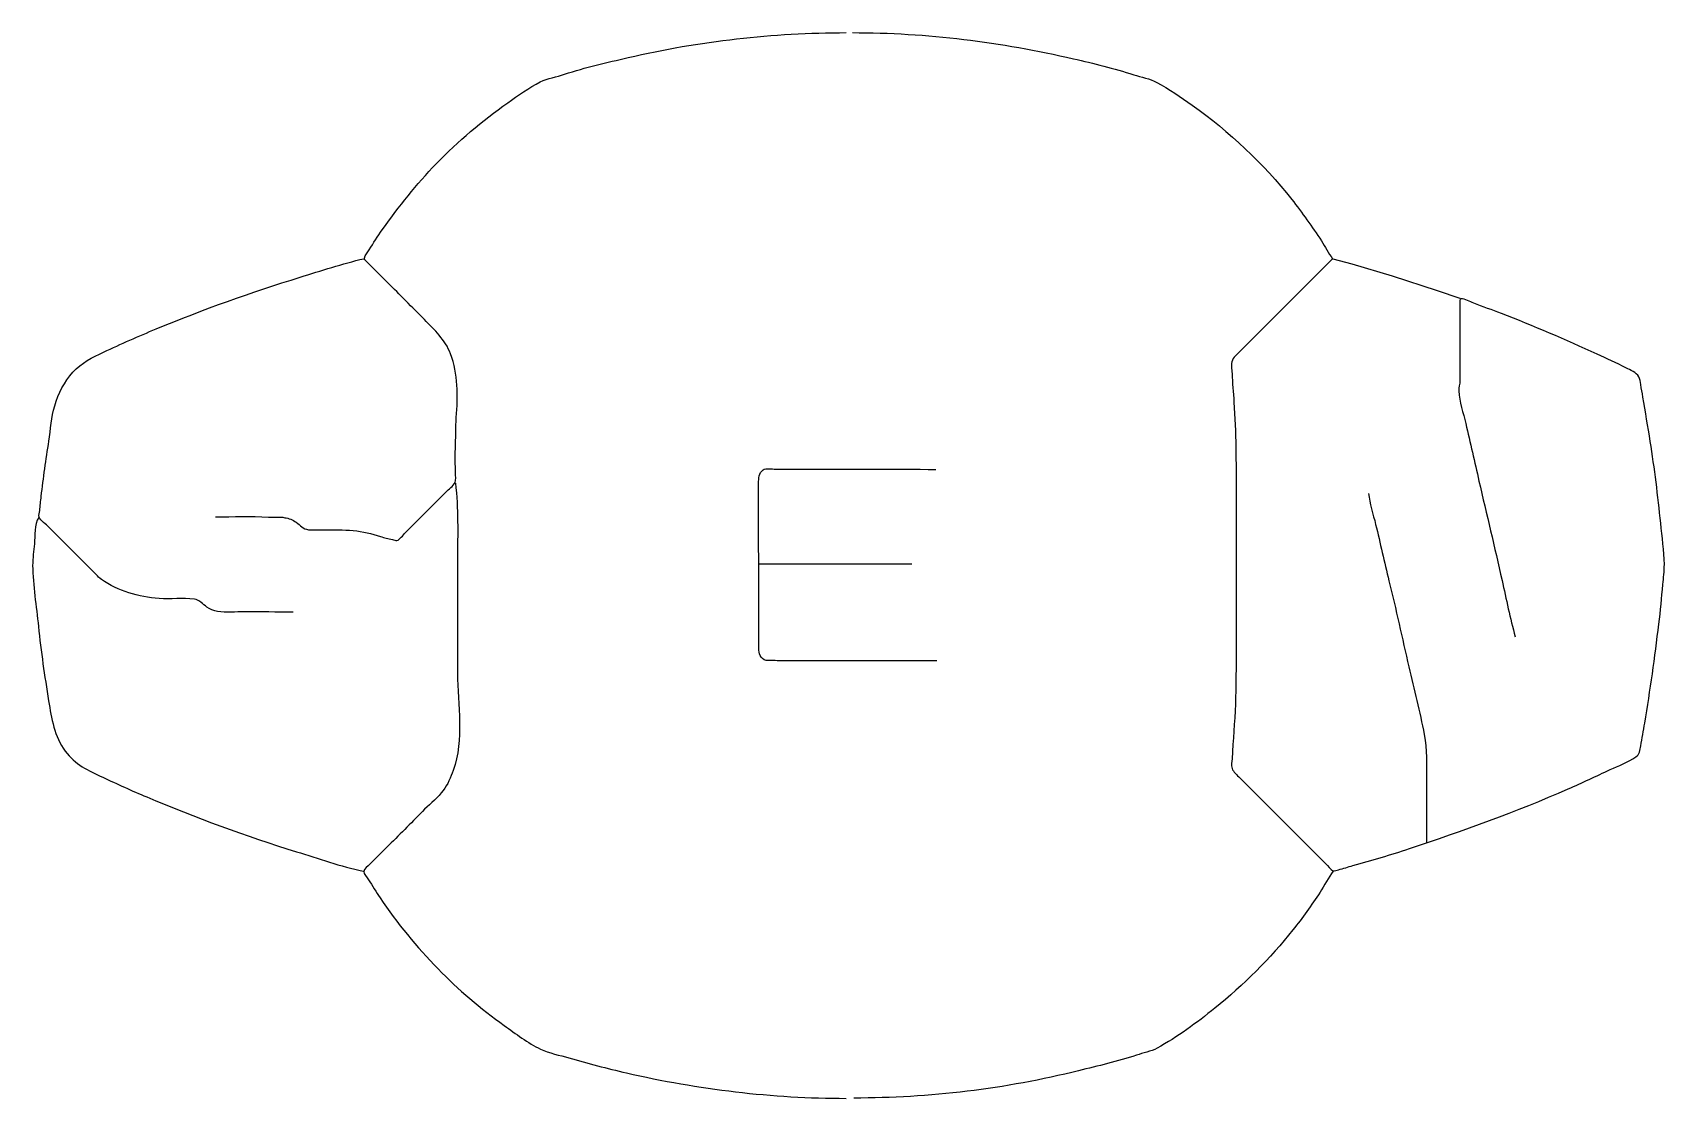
# Model space of a CAD drawing. Extents: x 0 to 27.6, y 0 to 18.1.
import ezdxf

# ---------------------------------------------------------------- set-up
doc = ezdxf.new("R2010")
doc.units = 0
doc.header["$MEASUREMENT"] = 0
doc.layers.get('0').update_dxf_attribs({"linetype": 'CONTINUOUS'})

msp = doc.modelspace()

# ---------------------------------------------------------------- linework, layer by layer
at = {"color": 7}
for p, q in [((6.01563, 13.8351), (5.71354, 14.1372)), ((22.0261, 14.2361), (20.4896, 12.6997)), ((22.0313, 14.2361), (22.3542, 14.1476)), ((22.3542, 14.1476), (23.0365, 13.9444)), ((23.0365, 13.9444), (23.7969, 13.6997)), ((23.7969, 13.6997), (24.1824, 13.5694)), ((24.1824, 13.4861), (24.1824, 12.1736)), ((12.5885, 10.6736), (13.151, 10.6736)), ((6.3125, 9.59028), (7.00521, 10.283)), ((12.3021, 10.0174), (12.3021, 10.434)), ((0.994792, 8.97569), (0.28125, 9.68924)), ((7.20313, 9.14236), (7.20313, 7.22049)), ((12.3073, 9.06944), (14.9011, 9.06944)), ((12.3073, 7.67361), (12.3073, 8.14757)), ((14.6094, 7.42882), (12.6198, 7.42882)), ((20.3386, 6.00694), (20.3229, 5.76736)), ((20.4532, 5.44444), (21.9115, 3.98611)), ((23.6146, 5.40278), (23.6146, 4.34549)), ((6.04167, 4.30382), (5.71875, 3.9809))]:
    msp.add_line(p, q, dxfattribs=at)
for points in [[(10.0938, 17.6424), (11.3021, 17.9236), (12.5469, 18.0643), (13.7865, 18.0643)], [(13.8907, 18.0643), (15.1511, 18.0643), (16.4115, 17.9081), (17.6354, 17.6215)], [(9.01563, 17.3611), (9.36979, 17.4757), (9.73438, 17.559), (10.0938, 17.6424)], [(17.6354, 17.6215), (17.9792, 17.5435), (18.3229, 17.4601), (18.6563, 17.3507)], [(8.05208, 16.8768), (8.22917, 16.9965), (8.41146, 17.1372), (8.60417, 17.231)], [(8.60417, 17.231), (8.73438, 17.2882), (8.88021, 17.3143), (9.01563, 17.3611)], [(18.6563, 17.3507), (18.7813, 17.309), (18.9324, 17.2882), (19.0469, 17.2206)], [(19.0469, 17.2206), (19.2553, 17.1111), (19.4532, 16.9706), (19.6458, 16.8351)], [(6.84375, 15.8456), (7.21354, 16.2257), (7.61979, 16.5694), (8.05208, 16.8768)], [(19.6458, 16.8351), (20.2761, 16.3924), (20.8542, 15.8456), (21.3333, 15.2414)], [(5.92708, 14.7257), (6.20833, 15.1215), (6.50521, 15.4965), (6.84375, 15.8456)], [(21.3333, 15.2414), (21.5104, 15.0122), (21.6771, 14.7778), (21.8386, 14.5382)], [(5.70833, 14.3872), (5.77604, 14.5018), (5.84896, 14.6164), (5.92708, 14.7257)], [(5.625, 14.2465), (5.63542, 14.2935), (5.68229, 14.3456), (5.70833, 14.3872)], [(21.8386, 14.5382), (21.9011, 14.4393), (21.9532, 14.3299), (22.0261, 14.2361)], [(4.53646, 13.9236), (4.89063, 14.0331), (5.25, 14.1528), (5.61458, 14.2361)], [(5.71354, 14.1372), (5.69271, 14.1581), (5.61979, 14.2101), (5.625, 14.2465)], [(2.09896, 13.0486), (2.89583, 13.3767), (3.71354, 13.6684), (4.53646, 13.9236)], [(6.64063, 13.2049), (6.43229, 13.4132), (6.22396, 13.6267), (6.01563, 13.8351)], [(24.1979, 13.559), (24.1719, 13.559), (24.1824, 13.5017), (24.1824, 13.4861)], [(24.4167, 13.4809), (24.3542, 13.5069), (24.2657, 13.559), (24.1979, 13.559)], [(24.8854, 13.309), (24.7292, 13.3663), (24.5729, 13.4236), (24.4167, 13.4809)], [(26.5053, 12.6215), (25.974, 12.8663), (25.4324, 13.0955), (24.8854, 13.309)], [(1.20833, 12.6528), (1.5, 12.7934), (1.80208, 12.9236), (2.09896, 13.0486)], [(7.08333, 12.6267), (6.99479, 12.8611), (6.8125, 13.033), (6.64063, 13.2049)], [(0.6875, 12.3142), (0.833333, 12.4757), (1.01563, 12.5642), (1.20833, 12.6528)], [(7.18229, 11.5486), (7.20833, 11.908), (7.21354, 12.283), (7.08333, 12.6267)], [(20.3282, 12.5174), (20.2969, 12.4497), (20.3178, 12.3663), (20.3229, 12.2934)], [(20.4896, 12.6997), (20.4375, 12.6476), (20.3594, 12.5903), (20.3282, 12.5174)], [(26.9949, 12.3872), (26.8333, 12.4705), (26.6719, 12.5486), (26.5053, 12.6215)], [(0.380208, 11.7465), (0.442708, 11.9549), (0.541667, 12.1528), (0.6875, 12.3142)], [(20.3229, 12.2934), (20.3282, 12.1319), (20.3438, 11.9705), (20.3542, 11.809)], [(24.1824, 12.1736), (24.1824, 12.1111), (24.1563, 12.059), (24.1615, 11.9965)], [(27.2136, 12.2361), (27.1667, 12.3142), (27.0729, 12.3507), (26.9949, 12.3872)], [(27.2449, 12.1059), (27.2396, 12.1476), (27.2344, 12.1997), (27.2136, 12.2361)], [(24.1615, 11.9965), (24.1719, 11.8142), (24.2396, 11.6215), (24.2813, 11.4444)], [(27.2813, 11.8924), (27.2708, 11.9653), (27.2553, 12.033), (27.2449, 12.1059)], [(27.4063, 11.1424), (27.3699, 11.3924), (27.3229, 11.6424), (27.2813, 11.8924)], [(0.28125, 11.1476), (0.307292, 11.3455), (0.322917, 11.5538), (0.380208, 11.7465)], [(20.3542, 11.809), (20.3907, 11.2986), (20.3907, 10.783), (20.3907, 10.2674)], [(7.16667, 11.0174), (7.17188, 11.1944), (7.17188, 11.3715), (7.18229, 11.5486)], [(24.2813, 11.4444), (24.3594, 11.1215), (24.4324, 10.7934), (24.5053, 10.4705)], [(0.151042, 10.2101), (0.1875, 10.5226), (0.229167, 10.8351), (0.28125, 11.1476)], [(27.5833, 9.75694), (27.5365, 10.2205), (27.4792, 10.684), (27.4063, 11.1424)], [(7.16667, 10.6111), (7.16667, 10.7465), (7.16146, 10.8819), (7.16667, 11.0174)], [(7.16146, 10.4444), (7.18229, 10.4861), (7.16667, 10.5642), (7.16667, 10.6111)], [(12.3021, 10.434), (12.3021, 10.5174), (12.3073, 10.6059), (12.3802, 10.6632)], [(12.3802, 10.6632), (12.4219, 10.6944), (12.5365, 10.6736), (12.5885, 10.6736)], [(13.151, 10.6736), (13.8698, 10.6736), (14.5886, 10.6736), (15.3074, 10.6684)], [(7.00521, 10.283), (7.05208, 10.3299), (7.13021, 10.3872), (7.16146, 10.4444)], [(7.16667, 10.434), (7.21875, 10.0069), (7.20313, 9.57465), (7.20313, 9.14236)], [(20.3907, 10.2674), (20.3907, 9.15278), (20.4011, 8.03299), (20.3854, 6.9184)], [(22.6354, 10.2622), (22.6511, 10.0903), (22.7136, 9.90799), (22.7553, 9.73611)], [(24.5053, 10.4705), (24.6354, 9.90799), (24.7708, 9.35069), (24.8958, 8.78819)], [(0.114583, 9.86111), (0.104167, 9.89236), (0.119792, 9.93924), (0.125, 9.97049)], [(0.125, 9.97049), (0.135417, 10.0486), (0.140625, 10.1319), (0.151042, 10.2101)], [(12.3073, 8.14757), (12.3073, 8.77257), (12.3021, 9.39236), (12.3021, 10.0174)], [(0.109375, 9.8559), (0.03125, 9.73611), (0.046875, 9.5434), (0.036458, 9.40799)], [(0.28125, 9.68924), (0.234375, 9.73611), (0.140625, 9.79861), (0.114583, 9.86111)], [(3.10417, 9.86632), (3.40104, 9.86632), (3.70313, 9.87674), (4, 9.86111)], [(4, 9.86111), (4.09375, 9.8559), (4.1875, 9.87153), (4.27604, 9.85069)], [(4.27604, 9.85069), (4.34375, 9.84028), (4.41146, 9.81424), (4.46875, 9.77257)], [(4.46875, 9.77257), (4.54167, 9.72049), (4.58333, 9.65799), (4.67708, 9.64757)], [(22.7553, 9.73611), (22.8333, 9.4184), (22.9011, 9.10069), (22.9792, 8.78299)], [(27.6458, 9.05903), (27.6407, 9.28819), (27.6094, 9.52778), (27.5833, 9.75694)], [(0.036458, 9.40799), (0.026042, 9.28819), (0.005208, 9.16319), (0.005208, 9.0434)], [(4.67708, 9.64757), (4.76042, 9.63715), (4.84375, 9.64757), (4.92708, 9.64757)], [(4.92708, 9.64757), (5.09896, 9.64757), (5.27083, 9.64757), (5.4375, 9.63194)], [(5.4375, 9.63194), (5.59375, 9.61632), (5.75, 9.58507), (5.89583, 9.53299)], [(5.89583, 9.53299), (5.96354, 9.51215), (6.02604, 9.49132), (6.09896, 9.4809)], [(6.09896, 9.4809), (6.11979, 9.47569), (6.15625, 9.46007), (6.17708, 9.46528)], [(6.17708, 9.46528), (6.22396, 9.47569), (6.28125, 9.55903), (6.3125, 9.59028)], [(0.005208, 9.0434), (0.010417, 8.69965), (0.067708, 8.35069), (0.104167, 8.00694)], [(1.17188, 8.80382), (1.10417, 8.85069), (1.05208, 8.9184), (0.994792, 8.97569)], [(27.6199, 8.72049), (27.6303, 8.82986), (27.6458, 8.94444), (27.6458, 9.05903)], [(2.14583, 8.4809), (1.80208, 8.50694), (1.45313, 8.6059), (1.17188, 8.80382)], [(22.9792, 8.78299), (23.1042, 8.29861), (23.2032, 7.80903), (23.3178, 7.32465)], [(24.8958, 8.78819), (24.9688, 8.47049), (25.0313, 8.14757), (25.1199, 7.83507)], [(27.5521, 8.04861), (27.5833, 8.27257), (27.599, 8.49653), (27.6199, 8.72049)], [(2.74479, 8.47049), (2.54688, 8.49653), (2.34375, 8.46528), (2.14583, 8.4809)], [(2.95833, 8.33507), (2.88542, 8.38715), (2.83854, 8.45486), (2.74479, 8.47049)], [(3.13542, 8.26215), (3.07813, 8.27778), (3.00521, 8.29861), (2.95833, 8.33507)], [(3.59375, 8.25694), (3.44792, 8.25694), (3.28125, 8.23611), (3.13542, 8.26215)], [(4.41667, 8.25174), (4.14063, 8.25174), (3.86979, 8.25694), (3.59375, 8.25694)], [(27.3125, 6.37153), (27.4063, 6.92882), (27.4844, 7.48611), (27.5521, 8.04861)], [(0.104167, 8.00694), (0.145833, 7.58507), (0.208333, 7.1684), (0.276042, 6.75174)], [(12.3958, 7.44444), (12.3125, 7.49653), (12.3073, 7.58507), (12.3073, 7.67361)], [(7.20313, 7.22049), (7.20313, 6.67882), (7.31771, 6.09549), (7.13021, 5.56944)], [(12.4688, 7.43403), (12.4427, 7.43403), (12.4167, 7.42882), (12.3958, 7.44444)], [(12.6198, 7.42882), (12.5677, 7.42882), (12.5208, 7.43403), (12.4688, 7.43403)], [(15.3229, 7.42882), (15.0833, 7.4184), (14.849, 7.42882), (14.6094, 7.42882)], [(23.3178, 7.32465), (23.4011, 6.94444), (23.5053, 6.56424), (23.5782, 6.17882)], [(20.3854, 6.9184), (20.3803, 6.61632), (20.3594, 6.30903), (20.3386, 6.00694)], [(0.276042, 6.75174), (0.322917, 6.44965), (0.375, 6.14757), (0.557292, 5.89757)], [(27.2449, 5.98611), (27.2708, 6.11632), (27.2917, 6.24132), (27.3125, 6.37153)], [(23.5782, 6.17882), (23.625, 5.92361), (23.6146, 5.66319), (23.6146, 5.40278)], [(0.557292, 5.89757), (0.723958, 5.67361), (0.947917, 5.56424), (1.19271, 5.45486)], [(27.1615, 5.79861), (27.224, 5.84028), (27.2344, 5.9184), (27.2449, 5.98611)], [(7.13021, 5.56944), (7.08854, 5.45486), (7.03646, 5.32986), (6.95833, 5.2309)], [(20.3229, 5.76736), (20.3178, 5.71528), (20.3074, 5.65799), (20.3229, 5.6059)], [(20.3229, 5.6059), (20.3438, 5.5434), (20.4063, 5.49132), (20.4532, 5.44444)], [(26.0157, 5.25694), (26.2553, 5.36111), (26.4896, 5.47569), (26.7292, 5.58507)], [(26.7292, 5.58507), (26.8699, 5.64757), (27.0313, 5.71007), (27.1615, 5.79861)], [(1.19271, 5.45486), (1.4375, 5.34028), (1.6875, 5.22569), (1.9375, 5.12153)], [(23.3282, 4.24653), (24.2396, 4.54861), (25.1354, 4.87153), (26.0157, 5.25694)], [(1.9375, 5.12153), (2.76563, 4.77257), (3.61458, 4.46007), (4.47396, 4.19444)], [(6.95833, 5.2309), (6.875, 5.11632), (6.75, 5.01736), (6.64583, 4.91319)], [(6.64583, 4.91319), (6.44792, 4.71007), (6.24479, 4.50694), (6.04167, 4.30382)], [(4.47396, 4.19444), (4.84375, 4.07986), (5.22396, 3.94444), (5.60417, 3.86632)], [(22.3699, 3.96007), (22.6928, 4.04861), (23.0104, 4.14236), (23.3282, 4.24653)], [(5.71875, 3.9809), (5.69271, 3.95486), (5.60938, 3.89757), (5.61458, 3.86111)], [(21.9115, 3.98611), (21.9428, 3.95486), (21.9896, 3.89236), (22.0313, 3.87153)], [(22.0313, 3.87153), (22.0574, 3.86111), (22.099, 3.88194), (22.125, 3.88715)], [(22.125, 3.88715), (22.2083, 3.91319), (22.2865, 3.93403), (22.3699, 3.96007)], [(5.61458, 3.86111), (5.61458, 3.81944), (5.67188, 3.75694), (5.69271, 3.72049)], [(5.69271, 3.72049), (5.76042, 3.61632), (5.82292, 3.51215), (5.89063, 3.41319)], [(22.0365, 3.86632), (21.9532, 3.75694), (21.8854, 3.62153), (21.8125, 3.50694)], [(5.89063, 3.41319), (6.17708, 2.9809), (6.51042, 2.58507), (6.875, 2.21007)], [(21.8125, 3.50694), (21.6719, 3.28819), (21.5157, 3.07465), (21.3542, 2.87153)], [(21.3542, 2.87153), (20.9688, 2.38194), (20.5157, 1.93924), (20.0313, 1.5434)], [(6.875, 2.21007), (7.21354, 1.8559), (7.59375, 1.53819), (7.99479, 1.25174)], [(20.0313, 1.5434), (19.724, 1.29861), (19.3958, 1.05382), (19.0521, 0.866319)], [(7.99479, 1.25174), (8.1875, 1.11111), (8.39063, 0.954861), (8.60938, 0.850694)], [(8.60938, 0.850694), (8.75521, 0.782986), (8.93229, 0.746528), (9.08854, 0.704861)], [(19.0521, 0.866319), (18.9479, 0.809028), (18.8178, 0.788194), (18.7032, 0.746528)], [(9.08854, 0.704861), (9.41146, 0.611111), (9.73438, 0.522569), (10.0625, 0.449653)], [(18.7032, 0.746528), (18.3803, 0.642361), (18.0521, 0.564236), (17.724, 0.486111)], [(10.0625, 0.449653), (11.2813, 0.168403), (12.5365, 0.017361), (13.7865, 0.017361)], [(17.724, 0.486111), (16.4844, 0.173611), (15.1928, 0.022569), (13.9167, 0.022569)]]:
    msp.add_open_spline(points, degree=3, dxfattribs=at)

doc.saveas('drawing.dxf')
